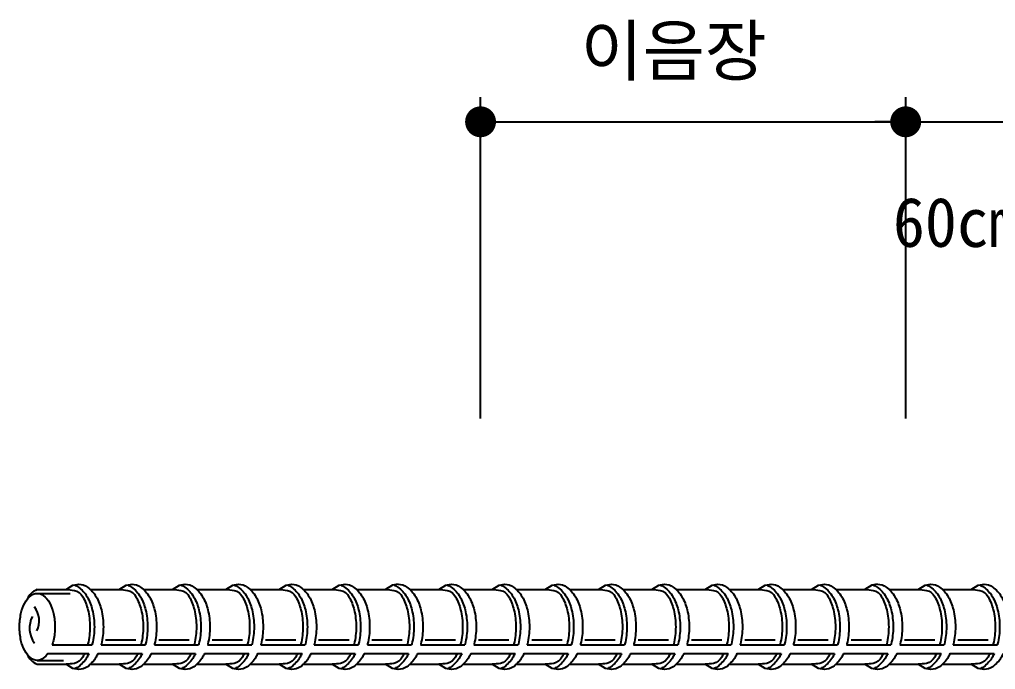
# Model space of a CAD drawing. Header units: millimetres. Extents: x 0 to 10247, y 0 to 6989.
# Drawn here: x 162 to 5098, y 3701 to 6989 of the extents above; entities that cross this region are included whole.
import ezdxf

# ---------------------------------------------------------------- set-up
doc = ezdxf.new("R2010")
doc.units = ezdxf.units.MM
for name, color, linetype in [('1', 1, 'Continuous'), ('2', 2, 'Continuous'), ('4', 4, 'Continuous')]:
    doc.layers.add(name, color=color, linetype=linetype)
doc.styles.add('돋움체', font='DotumChe.ttf')

# ---------------------------------------------------------------- blocks, each defined once
blk = doc.blocks.new('_Dot')
at = {"color": 0, "linetype": 'ByBlock', "lineweight": -2}
blk.add_line((-0.5, 0), (-1, 0), dxfattribs=at)
at = {"color": 0, "linetype": 'ByBlock', "const_width": 0.5}
blk.add_lwpolyline([(-0.25, 0, 1), (0.25, 0, 1)], format="xyb", close=True, dxfattribs=at)

msp = doc.modelspace()

# ---------------------------------------------------------------- linework, layer by layer
at = {"layer": '1'}
for p, q in [((2493.8, 4971.5), (2493.8, 6596.5)), ((4643.8, 4971.5), (4643.8, 6596.5)), ((2650, 6471.5), (7988.7, 6471.5))]:
    msp.add_line(p, q, dxfattribs=at)
msp.add_point((4643.8, 6471.5), dxfattribs=at)
at = {"layer": '4'}
for p, q in [((251.7, 4105.4), (397.7, 4105.4)), ((521, 4105.4), (667, 4105.4)), ((790.3, 4105.4), (936.3, 4105.4)), ((1059.6, 4105.4), (1205.7, 4105.4)), ((1329, 4105.4), (1475, 4105.4)), ((1598.3, 4105.4), (1744.3, 4105.4)), ((1867.6, 4105.4), (2013.6, 4105.4)), ((2048.5, 4128.1), (2013.1, 4105.4)), ((2077.8, 4132.3), (2048.5, 4128.1)), ((2136.9, 4105.4), (2283, 4105.4)), ((2406.3, 4105.4), (2552.3, 4105.4)), ((2675.6, 4105.4), (2821.6, 4105.4)), ((2944.9, 4105.4), (3090.9, 4105.4)), ((3214.2, 4105.4), (3360.3, 4105.4)), ((3483.6, 4105.4), (3629.6, 4105.4)), ((3752.9, 4105.4), (3898.9, 4105.4)), ((4022.2, 4105.4), (4168.2, 4105.4)), ((4291.5, 4105.4), (4437.6, 4105.4)), ((4472.4, 4128.1), (4437.1, 4105.4)), ((4501.7, 4132.3), (4472.4, 4128.1)), ((4560.9, 4105.4), (4706.9, 4105.4)), ((4830.2, 4105.4), (4976.2, 4105.4)), ((251.7, 4086.5), (418.9, 4086.5)), ((597.6, 3852.2), (751.1, 3852.2)), ((867, 3852.2), (1020.4, 3852.2)), ((1136.3, 3852.2), (1289.7, 3852.2)), ((1405.6, 3852.2), (1559.1, 3852.2)), ((1674.9, 3852.2), (1828.4, 3852.2)), ((1944.3, 3852.2), (2097.7, 3852.2)), ((2213.6, 3852.2), (2367, 3852.2)), ((2482.9, 3852.2), (2636.4, 3852.2)), ((2752.2, 3852.2), (2905.7, 3852.2)), ((3021.6, 3852.2), (3175, 3852.2)), ((3290.9, 3852.2), (3444.3, 3852.2)), ((3560.2, 3852.2), (3713.7, 3852.2)), ((3829.5, 3852.2), (3983, 3852.2)), ((4098.9, 3852.2), (4252.3, 3852.2)), ((4368.2, 3852.2), (4521.6, 3852.2)), ((4637.5, 3852.2), (4791, 3852.2)), ((4906.8, 3852.2), (5060.3, 3852.2)), ((327.3, 3825.3), (529.1, 3825.3)), ((574.6, 3825.3), (798.4, 3825.3)), ((843.9, 3825.3), (1067.7, 3825.3)), ((1113.3, 3825.3), (1337, 3825.3)), ((1382.6, 3825.3), (1606.4, 3825.3)), ((1651.9, 3825.3), (1875.7, 3825.3)), ((1921.2, 3825.3), (2145, 3825.3)), ((2190.6, 3825.3), (2414.3, 3825.3)), ((2459.9, 3825.3), (2683.7, 3825.3)), ((2729.2, 3825.3), (2953, 3825.3)), ((2998.5, 3825.3), (3222.3, 3825.3)), ((3267.9, 3825.3), (3491.6, 3825.3)), ((3537.2, 3825.3), (3761, 3825.3)), ((3806.5, 3825.3), (4030.3, 3825.3)), ((4075.8, 3825.3), (4299.6, 3825.3)), ((4345.2, 3825.3), (4568.9, 3825.3)), ((4614.5, 3825.3), (4838.3, 3825.3)), ((4883.8, 3825.3), (5107.6, 3825.3)), ((305.9, 3782.2), (513.4, 3782.2)), ((558.9, 3782.2), (782.7, 3782.2)), ((828.3, 3782.2), (1052, 3782.2)), ((1097.6, 3782.2), (1321.4, 3782.2)), ((1366.9, 3782.2), (1590.7, 3782.2)), ((1636.2, 3782.2), (1860, 3782.2)), ((1905.6, 3782.2), (2129.3, 3782.2)), ((2174.9, 3782.2), (2398.7, 3782.2)), ((2444.2, 3782.2), (2668, 3782.2)), ((2713.5, 3782.2), (2937.3, 3782.2)), ((2982.9, 3782.2), (3206.6, 3782.2)), ((3252.2, 3782.2), (3476, 3782.2)), ((3521.5, 3782.2), (3745.3, 3782.2)), ((3790.8, 3782.2), (4014.6, 3782.2)), ((4060.2, 3782.2), (4283.9, 3782.2)), ((4329.5, 3782.2), (4553.3, 3782.2)), ((4598.8, 3782.2), (4822.6, 3782.2)), ((4868.1, 3782.2), (5091.9, 3782.2)), ((251.7, 3747.2), (384.5, 3747.2)), ((251.7, 3728.3), (397.7, 3728.3)), ((521, 3728.3), (667, 3728.3)), ((790.3, 3728.3), (936.3, 3728.3)), ((1059.6, 3728.3), (1205.7, 3728.3)), ((1329, 3728.3), (1475, 3728.3)), ((1598.3, 3728.3), (1744.3, 3728.3)), ((1867.6, 3728.3), (2013.6, 3728.3)), ((2048.5, 3705.6), (2013.1, 3728.3)), ((2077.8, 3701.4), (2048.5, 3705.6)), ((2136.9, 3728.3), (2283, 3728.3)), ((2406.3, 3728.3), (2552.3, 3728.3)), ((2675.6, 3728.3), (2821.6, 3728.3)), ((2944.9, 3728.3), (3090.9, 3728.3)), ((3214.2, 3728.3), (3360.3, 3728.3)), ((3483.6, 3728.3), (3629.6, 3728.3)), ((3752.9, 3728.3), (3898.9, 3728.3)), ((4022.2, 3728.3), (4168.2, 3728.3)), ((4291.5, 3728.3), (4437.6, 3728.3)), ((4472.4, 3705.6), (4437.1, 3728.3)), ((4501.7, 3701.4), (4472.4, 3705.6)), ((4560.9, 3728.3), (4706.9, 3728.3)), ((4830.2, 3728.3), (4976.2, 3728.3))]:
    msp.add_line(p, q, dxfattribs=at)
for points in [[(397.2, 4105.4), (432.5, 4128.1), (461.8, 4132.3, -0.156984), (505.2, 4118.3, -0.106606), (549.7, 4069.2, -0.072284), (575.9, 4003.4, -0.05869), (586.1, 3916.9, -0.05869), (575.9, 3830.3, -0.005285), (574.6, 3825.3, -0.106606)], [(397.2, 4105.4, -0.047901), (439.6, 4101.4, -0.22525), (481.6, 4069.2, -0.072284), (507.8, 4003.4, -0.05869), (518, 3916.9, -0.05869), (507.8, 3830.3, -0.005285), (506.5, 3825.3, -0.22525)], [(438.3, 4129, -0.080536), (459.7, 4118.3, -0.106606), (504.1, 4069.2, -0.072284), (530.3, 4003.4, -0.05869), (540.5, 3916.9, -0.05869), (530.3, 3830.3, -0.005285), (529.1, 3825.3, -0.106606)], [(666.5, 4105.4), (701.9, 4128.1), (731.1, 4132.3, -0.156984), (774.5, 4118.3, -0.106606), (819, 4069.2, -0.072284), (845.2, 4003.4, -0.05869), (855.4, 3916.9, -0.05869), (845.2, 3830.3, -0.005285), (843.9, 3825.3, -0.106606)], [(666.5, 4105.4, -0.047901), (708.9, 4101.4, -0.22525), (750.9, 4069.2, -0.072284), (777.1, 4003.4, -0.05869), (787.3, 3916.9, -0.05869), (777.1, 3830.3, -0.005285), (775.8, 3825.3, -0.22525)], [(707.7, 4129, -0.080536), (729, 4118.3, -0.106606), (773.4, 4069.2, -0.072284), (799.7, 4003.4, -0.05869), (809.8, 3916.9, -0.05869), (799.7, 3830.3, -0.005285), (798.4, 3825.3, -0.106606)], [(935.8, 4105.4), (971.2, 4128.1), (1000.5, 4132.3, -0.156984), (1043.9, 4118.3, -0.106606), (1088.3, 4069.2, -0.072284), (1114.5, 4003.4, -0.05869), (1124.7, 3916.9, -0.05869), (1114.5, 3830.3, -0.005285), (1113.3, 3825.3, -0.106606)], [(935.8, 4105.4, -0.047901), (978.2, 4101.4, -0.22525), (1020.2, 4069.2, -0.072284), (1046.4, 4003.4, -0.05869), (1056.6, 3916.9, -0.05869), (1046.4, 3830.3, -0.005285), (1045.2, 3825.3, -0.22525)], [(977, 4129, -0.080536), (998.3, 4118.3, -0.106606), (1042.8, 4069.2, -0.072284), (1069, 4003.4, -0.05869), (1079.2, 3916.9, -0.05869), (1069, 3830.3, -0.005285), (1067.7, 3825.3, -0.106606)], [(1205.2, 4105.4), (1240.5, 4128.1), (1269.8, 4132.3, -0.156984), (1313.2, 4118.3, -0.106606), (1357.7, 4069.2, -0.072284), (1383.9, 4003.4, -0.05869), (1394.1, 3916.9, -0.05869), (1383.9, 3830.3, -0.005285), (1382.6, 3825.3, -0.106606)], [(1205.2, 4105.4, -0.047901), (1247.5, 4101.4, -0.22525), (1289.6, 4069.2, -0.072284), (1315.8, 4003.4, -0.05869), (1325.9, 3916.9, -0.05869), (1315.8, 3830.3, -0.005285), (1314.5, 3825.3, -0.22525)], [(1246.3, 4129, -0.080536), (1267.6, 4118.3, -0.106606), (1312.1, 4069.2, -0.072284), (1338.3, 4003.4, -0.05869), (1348.5, 3916.9, -0.05869), (1338.3, 3830.3, -0.005285), (1337, 3825.3, -0.106606)], [(1474.5, 4105.4), (1509.8, 4128.1), (1539.1, 4132.3, -0.156984), (1582.5, 4118.3, -0.106606), (1627, 4069.2, -0.072284), (1653.2, 4003.4, -0.05869), (1663.4, 3916.9, -0.05869), (1653.2, 3830.3, -0.005285), (1651.9, 3825.3, -0.106606)], [(1474.5, 4105.4, -0.047901), (1516.9, 4101.4, -0.22525), (1558.9, 4069.2, -0.072284), (1585.1, 4003.4, -0.05869), (1595.3, 3916.9, -0.05869), (1585.1, 3830.3, -0.005285), (1583.8, 3825.3, -0.22525)], [(1515.6, 4129, -0.080536), (1537, 4118.3, -0.106606), (1581.4, 4069.2, -0.072284), (1607.6, 4003.4, -0.05869), (1617.8, 3916.9, -0.05869), (1607.6, 3830.3, -0.005285), (1606.4, 3825.3, -0.106606)], [(1743.8, 4105.4), (1779.2, 4128.1), (1808.4, 4132.3, -0.156984), (1851.8, 4118.3, -0.106606), (1896.3, 4069.2, -0.072284), (1922.5, 4003.4, -0.05869), (1932.7, 3916.9, -0.05869), (1922.5, 3830.3, -0.005285), (1921.2, 3825.3, -0.106606)], [(1743.8, 4105.4, -0.047901), (1786.2, 4101.4, -0.22525), (1828.2, 4069.2, -0.072284), (1854.4, 4003.4, -0.05869), (1864.6, 3916.9, -0.05869), (1854.4, 3830.3, -0.005285), (1853.1, 3825.3, -0.22525)], [(1785, 4129, -0.080536), (1806.3, 4118.3, -0.106606), (1850.7, 4069.2, -0.072284), (1877, 4003.4, -0.05869), (1887.1, 3916.9, -0.05869), (1877, 3830.3, -0.005285), (1875.7, 3825.3, -0.106606)], [(2013.1, 4105.4, -0.047901), (2055.5, 4101.4, -0.22525), (2097.5, 4069.2, -0.072284), (2123.7, 4003.4, -0.05869), (2133.9, 3916.9, -0.05869), (2123.7, 3830.3, -0.005285), (2122.5, 3825.3, -0.22525)], [(2054.3, 4129, -0.080536), (2075.6, 4118.3, -0.106606), (2120.1, 4069.2, -0.072284), (2146.3, 4003.4, -0.05869), (2156.5, 3916.9, -0.05869), (2146.3, 3830.3, -0.005285), (2145, 3825.3, -0.106606)], [(2077.8, 4132.3, -0.156984), (2121.2, 4118.3, -0.106606), (2165.6, 4069.2, -0.072284), (2191.8, 4003.4, -0.05869), (2202, 3916.9, -0.05869), (2191.8, 3830.3, -0.005285), (2190.6, 3825.3, -0.106606)], [(2282.5, 4105.4), (2317.8, 4128.1), (2347.1, 4132.3, -0.156984), (2390.5, 4118.3, -0.106606), (2435, 4069.2, -0.072284), (2461.2, 4003.4, -0.05869), (2471.4, 3916.9, -0.05869), (2461.2, 3830.3, -0.005285), (2459.9, 3825.3, -0.106606)], [(2282.5, 4105.4, -0.047901), (2324.8, 4101.4, -0.22525), (2366.9, 4069.2, -0.072284), (2393.1, 4003.4, -0.05869), (2403.2, 3916.9, -0.05869), (2393.1, 3830.3, -0.005285), (2391.8, 3825.3, -0.22525)], [(2323.6, 4129, -0.080536), (2344.9, 4118.3, -0.106606), (2389.4, 4069.2, -0.072284), (2415.6, 4003.4, -0.05869), (2425.8, 3916.9, -0.05869), (2415.6, 3830.3, -0.005285), (2414.3, 3825.3, -0.106606)], [(2551.8, 4105.4), (2587.1, 4128.1), (2616.4, 4132.3, -0.156984), (2659.8, 4118.3, -0.106606), (2704.3, 4069.2, -0.072284), (2730.5, 4003.4, -0.05869), (2740.7, 3916.9, -0.05869), (2730.5, 3830.3, -0.005285), (2729.2, 3825.3, -0.106606)], [(2551.8, 4105.4, -0.047901), (2594.2, 4101.4, -0.22525), (2636.2, 4069.2, -0.072284), (2662.4, 4003.4, -0.05869), (2672.6, 3916.9, -0.05869), (2662.4, 3830.3, -0.005285), (2661.1, 3825.3, -0.22525)], [(2592.9, 4129, -0.080536), (2614.3, 4118.3, -0.106606), (2658.7, 4069.2, -0.072284), (2684.9, 4003.4, -0.05869), (2695.1, 3916.9, -0.05869), (2684.9, 3830.3, -0.005285), (2683.7, 3825.3, -0.106606)], [(2821.1, 4105.4), (2856.5, 4128.1), (2885.7, 4132.3, -0.156984), (2929.1, 4118.3, -0.106606), (2973.6, 4069.2, -0.072284), (2999.8, 4003.4, -0.05869), (3010, 3916.9, -0.05869), (2999.8, 3830.3, -0.005285), (2998.5, 3825.3, -0.106606)], [(2821.1, 4105.4, -0.047901), (2863.5, 4101.4, -0.22525), (2905.5, 4069.2, -0.072284), (2931.7, 4003.4, -0.05869), (2941.9, 3916.9, -0.05869), (2931.7, 3830.3, -0.005285), (2930.4, 3825.3, -0.22525)], [(2862.3, 4129, -0.080536), (2883.6, 4118.3, -0.106606), (2928, 4069.2, -0.072284), (2954.3, 4003.4, -0.05869), (2964.4, 3916.9, -0.05869), (2954.3, 3830.3, -0.005285), (2953, 3825.3, -0.106606)], [(3090.4, 4105.4), (3125.8, 4128.1), (3155.1, 4132.3, -0.156984), (3198.5, 4118.3, -0.106606), (3242.9, 4069.2, -0.072284), (3269.1, 4003.4, -0.05869), (3279.3, 3916.9, -0.05869), (3269.1, 3830.3, -0.005285), (3267.9, 3825.3, -0.106606)], [(3090.4, 4105.4, -0.047901), (3132.8, 4101.4, -0.22525), (3174.8, 4069.2, -0.072284), (3201, 4003.4, -0.05869), (3211.2, 3916.9, -0.05869), (3201, 3830.3, -0.005285), (3199.8, 3825.3, -0.22525)], [(3131.6, 4129, -0.080536), (3152.9, 4118.3, -0.106606), (3197.4, 4069.2, -0.072284), (3223.6, 4003.4, -0.05869), (3233.8, 3916.9, -0.05869), (3223.6, 3830.3, -0.005285), (3222.3, 3825.3, -0.106606)], [(3359.8, 4105.4), (3395.1, 4128.1), (3424.4, 4132.3, -0.156984), (3467.8, 4118.3, -0.106606), (3512.3, 4069.2, -0.072284), (3538.5, 4003.4, -0.05869), (3548.7, 3916.9, -0.05869), (3538.5, 3830.3, -0.005285), (3537.2, 3825.3, -0.106606)], [(3359.8, 4105.4, -0.047901), (3402.1, 4101.4, -0.22525), (3444.2, 4069.2, -0.072284), (3470.4, 4003.4, -0.05869), (3480.5, 3916.9, -0.05869), (3470.4, 3830.3, -0.005285), (3469.1, 3825.3, -0.22525)], [(3400.9, 4129, -0.080536), (3422.2, 4118.3, -0.106606), (3466.7, 4069.2, -0.072284), (3492.9, 4003.4, -0.05869), (3503.1, 3916.9, -0.05869), (3492.9, 3830.3, -0.005285), (3491.6, 3825.3, -0.106606)], [(3629.1, 4105.4), (3664.4, 4128.1), (3693.7, 4132.3, -0.156984), (3737.1, 4118.3, -0.106606), (3781.6, 4069.2, -0.072284), (3807.8, 4003.4, -0.05869), (3818, 3916.9, -0.05869), (3807.8, 3830.3, -0.005285), (3806.5, 3825.3, -0.106606)], [(3629.1, 4105.4, -0.047901), (3671.5, 4101.4, -0.22525), (3713.5, 4069.2, -0.072284), (3739.7, 4003.4, -0.05869), (3749.9, 3916.9, -0.05869), (3739.7, 3830.3, -0.005285), (3738.4, 3825.3, -0.22525)], [(3670.2, 4129, -0.080536), (3691.6, 4118.3, -0.106606), (3736, 4069.2, -0.072284), (3762.2, 4003.4, -0.05869), (3772.4, 3916.9, -0.05869), (3762.2, 3830.3, -0.005285), (3761, 3825.3, -0.106606)], [(3898.4, 4105.4), (3933.8, 4128.1), (3963, 4132.3, -0.156984), (4006.4, 4118.3, -0.106606), (4050.9, 4069.2, -0.072284), (4077.1, 4003.4, -0.05869), (4087.3, 3916.9, -0.05869), (4077.1, 3830.3, -0.005285), (4075.8, 3825.3, -0.106606)], [(3898.4, 4105.4, -0.047901), (3940.8, 4101.4, -0.22525), (3982.8, 4069.2, -0.072284), (4009, 4003.4, -0.05869), (4019.2, 3916.9, -0.05869), (4009, 3830.3, -0.005285), (4007.7, 3825.3, -0.22525)], [(3939.6, 4129, -0.080536), (3960.9, 4118.3, -0.106606), (4005.3, 4069.2, -0.072284), (4031.6, 4003.4, -0.05869), (4041.7, 3916.9, -0.05869), (4031.6, 3830.3, -0.005285), (4030.3, 3825.3, -0.106606)], [(4167.7, 4105.4), (4203.1, 4128.1), (4232.4, 4132.3, -0.156984), (4275.8, 4118.3, -0.106606), (4320.2, 4069.2, -0.072284), (4346.4, 4003.4, -0.05869), (4356.6, 3916.9, -0.05869), (4346.4, 3830.3, -0.005285), (4345.2, 3825.3, -0.106606)], [(4167.7, 4105.4, -0.047901), (4210.1, 4101.4, -0.22525), (4252.1, 4069.2, -0.072284), (4278.3, 4003.4, -0.05869), (4288.5, 3916.9, -0.05869), (4278.3, 3830.3, -0.005285), (4277.1, 3825.3, -0.22525)], [(4208.9, 4129, -0.080536), (4230.2, 4118.3, -0.106606), (4274.7, 4069.2, -0.072284), (4300.9, 4003.4, -0.05869), (4311.1, 3916.9, -0.05869), (4300.9, 3830.3, -0.005285), (4299.6, 3825.3, -0.106606)], [(4437.1, 4105.4, -0.047901), (4479.4, 4101.4, -0.22525), (4521.5, 4069.2, -0.072284), (4547.7, 4003.4, -0.05869), (4557.8, 3916.9, -0.05869), (4547.7, 3830.3, -0.005285), (4546.4, 3825.3, -0.22525)], [(4478.2, 4129, -0.080536), (4499.5, 4118.3, -0.106606), (4544, 4069.2, -0.072284), (4570.2, 4003.4, -0.05869), (4580.4, 3916.9, -0.05869), (4570.2, 3830.3, -0.005285), (4568.9, 3825.3, -0.106606)], [(4501.7, 4132.3, -0.156984), (4545.1, 4118.3, -0.106606), (4589.6, 4069.2, -0.072284), (4615.8, 4003.4, -0.05869), (4626, 3916.9, -0.05869), (4615.8, 3830.3, -0.005285), (4614.5, 3825.3, -0.106606)], [(4706.4, 4105.4), (4741.7, 4128.1), (4771, 4132.3, -0.156984), (4814.4, 4118.3, -0.106606), (4858.9, 4069.2, -0.072284), (4885.1, 4003.4, -0.05869), (4895.3, 3916.9, -0.05869), (4885.1, 3830.3, -0.005285), (4883.8, 3825.3, -0.106606)], [(4706.4, 4105.4, -0.047901), (4748.8, 4101.4, -0.22525), (4790.8, 4069.2, -0.072284), (4817, 4003.4, -0.05869), (4827.2, 3916.9, -0.05869), (4817, 3830.3, -0.005285), (4815.7, 3825.3, -0.22525)], [(4747.5, 4129, -0.080536), (4768.9, 4118.3, -0.106606), (4813.3, 4069.2, -0.072284), (4839.5, 4003.4, -0.05869), (4849.7, 3916.9, -0.05869), (4839.5, 3830.3, -0.005285), (4838.3, 3825.3, -0.106606)], [(4975.7, 4105.4), (5011.1, 4128.1), (5040.3, 4132.3, -0.156984), (5083.7, 4118.3, -0.106606), (5128.2, 4069.2, -0.072284), (5154.4, 4003.4, -0.05869), (5164.6, 3916.9, -0.05869), (5154.4, 3830.3, -0.005285), (5153.1, 3825.3, -0.106606)], [(4975.7, 4105.4, -0.047901), (5018.1, 4101.4, -0.22525), (5060.1, 4069.2, -0.072284), (5086.3, 4003.4, -0.05869), (5096.5, 3916.9, -0.05869), (5086.3, 3830.3, -0.005285), (5085, 3825.3, -0.22525)], [(5016.9, 4129, -0.080536), (5038.2, 4118.3, -0.106606), (5082.6, 4069.2, -0.072284), (5108.9, 4003.4, -0.05869), (5119, 3916.9, -0.05869), (5108.9, 3830.3, -0.005285), (5107.6, 3825.3, -0.106606)], [(251.7, 3747.2, -0.167885), (221, 3757.8, -0.105329), (188.3, 3796.9, -0.067711), (169.5, 3848.4, -0.053868), (162.1, 3916.9, -0.053868), (169.5, 3985.3, -0.067711), (188.3, 4036.8, -0.105329), (221, 4075.9, -0.167885), (251.7, 4086.5, -0.167885), (282.4, 4075.9, -0.105329), (315, 4036.8, -0.067711), (333.8, 3985.3, -0.053868), (341.2, 3916.9, -0.053868), (333.8, 3848.4, -0.029534), (327.3, 3825.3, -0.105329)], [(305.9, 3782.2, -0.069642), (282.4, 3757.8, -0.167885), (251.7, 3747.2, -0.167885)], [(558.9, 3782.2, -0.020276), (549.7, 3764.5, -0.106606), (505.2, 3715.4, -0.156984), (461.8, 3701.4), (432.5, 3705.6), (397.2, 3728.3)], [(490.8, 3782.2, -0.020276), (481.6, 3764.5, -0.22525), (439.6, 3732.3, -0.047901), (397.2, 3728.3)], [(513.4, 3782.2, -0.020276), (504.1, 3764.5, -0.106606), (459.7, 3715.4, -0.080536), (438.3, 3704.7, -0.156984)], [(828.3, 3782.2, -0.020276), (819, 3764.5, -0.106606), (774.5, 3715.4, -0.156984), (731.1, 3701.4), (701.9, 3705.6), (666.5, 3728.3)], [(760.2, 3782.2, -0.020276), (750.9, 3764.5, -0.22525), (708.9, 3732.3, -0.047901), (666.5, 3728.3)], [(782.7, 3782.2, -0.020276), (773.4, 3764.5, -0.106606), (729, 3715.4, -0.080536), (707.7, 3704.7, -0.156984)], [(1097.6, 3782.2, -0.020276), (1088.3, 3764.5, -0.106606), (1043.9, 3715.4, -0.156984), (1000.5, 3701.4), (971.2, 3705.6), (935.8, 3728.3)], [(1029.5, 3782.2, -0.020276), (1020.2, 3764.5, -0.22525), (978.2, 3732.3, -0.047901), (935.8, 3728.3)], [(1052, 3782.2, -0.020276), (1042.8, 3764.5, -0.106606), (998.3, 3715.4, -0.080536), (977, 3704.7, -0.156984)], [(1366.9, 3782.2, -0.020276), (1357.7, 3764.5, -0.106606), (1313.2, 3715.4, -0.156984), (1269.8, 3701.4), (1240.5, 3705.6), (1205.2, 3728.3)], [(1298.8, 3782.2, -0.020276), (1289.6, 3764.5, -0.22525), (1247.5, 3732.3, -0.047901), (1205.2, 3728.3)], [(1321.4, 3782.2, -0.020276), (1312.1, 3764.5, -0.106606), (1267.6, 3715.4, -0.080536), (1246.3, 3704.7, -0.156984)], [(1568.1, 3782.2, -0.020276), (1558.9, 3764.5, -0.22525), (1516.9, 3732.3, -0.047901), (1474.5, 3728.3)], [(1636.2, 3782.2, -0.020276), (1627, 3764.5, -0.106606), (1582.5, 3715.4, -0.156984), (1539.1, 3701.4), (1509.8, 3705.6), (1474.5, 3728.3)], [(1590.7, 3782.2, -0.020276), (1581.4, 3764.5, -0.106606), (1537, 3715.4, -0.080536), (1515.6, 3704.7, -0.156984)], [(1837.5, 3782.2, -0.020276), (1828.2, 3764.5, -0.22525), (1786.2, 3732.3, -0.047901), (1743.8, 3728.3)], [(1905.6, 3782.2, -0.020276), (1896.3, 3764.5, -0.106606), (1851.8, 3715.4, -0.156984), (1808.4, 3701.4), (1779.2, 3705.6), (1743.8, 3728.3)], [(1860, 3782.2, -0.020276), (1850.7, 3764.5, -0.106606), (1806.3, 3715.4, -0.080536), (1785, 3704.7, -0.156984)], [(2106.8, 3782.2, -0.020276), (2097.5, 3764.5, -0.22525), (2055.5, 3732.3, -0.047901), (2013.1, 3728.3)], [(2129.3, 3782.2, -0.020276), (2120.1, 3764.5, -0.106606), (2075.6, 3715.4, -0.080536), (2054.3, 3704.7, -0.156984)], [(2174.9, 3782.2, -0.020276), (2165.6, 3764.5, -0.106606), (2121.2, 3715.4, -0.156984), (2077.8, 3701.4, -0.156984)], [(2376.1, 3782.2, -0.020276), (2366.9, 3764.5, -0.22525), (2324.8, 3732.3, -0.047901), (2282.5, 3728.3)], [(2444.2, 3782.2, -0.020276), (2435, 3764.5, -0.106606), (2390.5, 3715.4, -0.156984), (2347.1, 3701.4), (2317.8, 3705.6), (2282.5, 3728.3)], [(2398.7, 3782.2, -0.020276), (2389.4, 3764.5, -0.106606), (2344.9, 3715.4, -0.080536), (2323.6, 3704.7, -0.156984)], [(2713.5, 3782.2, -0.020276), (2704.3, 3764.5, -0.106606), (2659.8, 3715.4, -0.156984), (2616.4, 3701.4), (2587.1, 3705.6), (2551.8, 3728.3)], [(2645.4, 3782.2, -0.020276), (2636.2, 3764.5, -0.22525), (2594.2, 3732.3, -0.047901), (2551.8, 3728.3)], [(2668, 3782.2, -0.020276), (2658.7, 3764.5, -0.106606), (2614.3, 3715.4, -0.080536), (2592.9, 3704.7, -0.156984)], [(2914.8, 3782.2, -0.020276), (2905.5, 3764.5, -0.22525), (2863.5, 3732.3, -0.047901), (2821.1, 3728.3)], [(2982.9, 3782.2, -0.020276), (2973.6, 3764.5, -0.106606), (2929.1, 3715.4, -0.156984), (2885.7, 3701.4), (2856.5, 3705.6), (2821.1, 3728.3)], [(2937.3, 3782.2, -0.020276), (2928, 3764.5, -0.106606), (2883.6, 3715.4, -0.080536), (2862.3, 3704.7, -0.156984)], [(3184.1, 3782.2, -0.020276), (3174.8, 3764.5, -0.22525), (3132.8, 3732.3, -0.047901), (3090.4, 3728.3)], [(3252.2, 3782.2, -0.020276), (3242.9, 3764.5, -0.106606), (3198.5, 3715.4, -0.156984), (3155.1, 3701.4), (3125.8, 3705.6), (3090.4, 3728.3)], [(3206.6, 3782.2, -0.020276), (3197.4, 3764.5, -0.106606), (3152.9, 3715.4, -0.080536), (3131.6, 3704.7, -0.156984)], [(3521.5, 3782.2, -0.020276), (3512.3, 3764.5, -0.106606), (3467.8, 3715.4, -0.156984), (3424.4, 3701.4), (3395.1, 3705.6), (3359.8, 3728.3)], [(3453.4, 3782.2, -0.020276), (3444.2, 3764.5, -0.22525), (3402.1, 3732.3, -0.047901), (3359.8, 3728.3)], [(3476, 3782.2, -0.020276), (3466.7, 3764.5, -0.106606), (3422.2, 3715.4, -0.080536), (3400.9, 3704.7, -0.156984)], [(3790.8, 3782.2, -0.020276), (3781.6, 3764.5, -0.106606), (3737.1, 3715.4, -0.156984), (3693.7, 3701.4), (3664.4, 3705.6), (3629.1, 3728.3)], [(3722.7, 3782.2, -0.020276), (3713.5, 3764.5, -0.22525), (3671.5, 3732.3, -0.047901), (3629.1, 3728.3)], [(3745.3, 3782.2, -0.020276), (3736, 3764.5, -0.106606), (3691.6, 3715.4, -0.080536), (3670.2, 3704.7, -0.156984)], [(4060.2, 3782.2, -0.020276), (4050.9, 3764.5, -0.106606), (4006.4, 3715.4, -0.156984), (3963, 3701.4), (3933.8, 3705.6), (3898.4, 3728.3)], [(3992.1, 3782.2, -0.020276), (3982.8, 3764.5, -0.22525), (3940.8, 3732.3, -0.047901), (3898.4, 3728.3)], [(4014.6, 3782.2, -0.020276), (4005.3, 3764.5, -0.106606), (3960.9, 3715.4, -0.080536), (3939.6, 3704.7, -0.156984)], [(4329.5, 3782.2, -0.020276), (4320.2, 3764.5, -0.106606), (4275.8, 3715.4, -0.156984), (4232.4, 3701.4), (4203.1, 3705.6), (4167.7, 3728.3)], [(4261.4, 3782.2, -0.020276), (4252.1, 3764.5, -0.22525), (4210.1, 3732.3, -0.047901), (4167.7, 3728.3)], [(4283.9, 3782.2, -0.020276), (4274.7, 3764.5, -0.106606), (4230.2, 3715.4, -0.080536), (4208.9, 3704.7, -0.156984)], [(4530.7, 3782.2, -0.020276), (4521.5, 3764.5, -0.22525), (4479.4, 3732.3, -0.047901), (4437.1, 3728.3)], [(4553.3, 3782.2, -0.020276), (4544, 3764.5, -0.106606), (4499.5, 3715.4, -0.080536), (4478.2, 3704.7, -0.156984)], [(4598.8, 3782.2, -0.020276), (4589.6, 3764.5, -0.106606), (4545.1, 3715.4, -0.156984), (4501.7, 3701.4, -0.156984)], [(4868.1, 3782.2, -0.020276), (4858.9, 3764.5, -0.106606), (4814.4, 3715.4, -0.156984), (4771, 3701.4), (4741.7, 3705.6), (4706.4, 3728.3)], [(4800, 3782.2, -0.020276), (4790.8, 3764.5, -0.22525), (4748.8, 3732.3, -0.047901), (4706.4, 3728.3)], [(4822.6, 3782.2, -0.020276), (4813.3, 3764.5, -0.106606), (4768.9, 3715.4, -0.080536), (4747.5, 3704.7, -0.156984)], [(5137.5, 3782.2, -0.020276), (5128.2, 3764.5, -0.106606), (5083.7, 3715.4, -0.156984), (5040.3, 3701.4), (5011.1, 3705.6), (4975.7, 3728.3)], [(5069.4, 3782.2, -0.020276), (5060.1, 3764.5, -0.22525), (5018.1, 3732.3, -0.047901), (4975.7, 3728.3)], [(5091.9, 3782.2, -0.020276), (5082.6, 3764.5, -0.106606), (5038.2, 3715.4, -0.080536), (5016.9, 3704.7, -0.156984)]]:
    msp.add_lwpolyline(points, format="xyb", dxfattribs=at)
for centre, radius, start, end in [((283.6, 4021.4), 89.9, 110.8147, 157.7259), ((149, 3947.4), 112.8, 333.1289, 38.4611), ((338.3, 3910.3), 125.8, 151.5721, 217.2852), ((283.6, 3812.3), 89.9, 202.2741, 249.1853)]:
    msp.add_arc(centre, radius, start, end, dxfattribs=at)

# ---------------------------------------------------------------- block references
at = {"layer": '1', "xscale": 156.25, "yscale": 156.25, "zscale": 156.25}
for p, rotation in [((2493.8, 6471.5), 180.0000000272353), ((4643.8, 6471.5), 2.72353793e-08)]:
    msp.add_blockref('_Dot', p, dxfattribs=dict(at, rotation=rotation))

# ---------------------------------------------------------------- texts
at = {"layer": '2', "style": '돋움체'}
for s, p in [('이음장', (3000.3, 6706.9)), ('60cm이상', (4579.2, 5838.9))]:
    msp.add_text(s, height=250, rotation=0, dxfattribs=at).set_placement(p)

doc.saveas('drawing.dxf')
